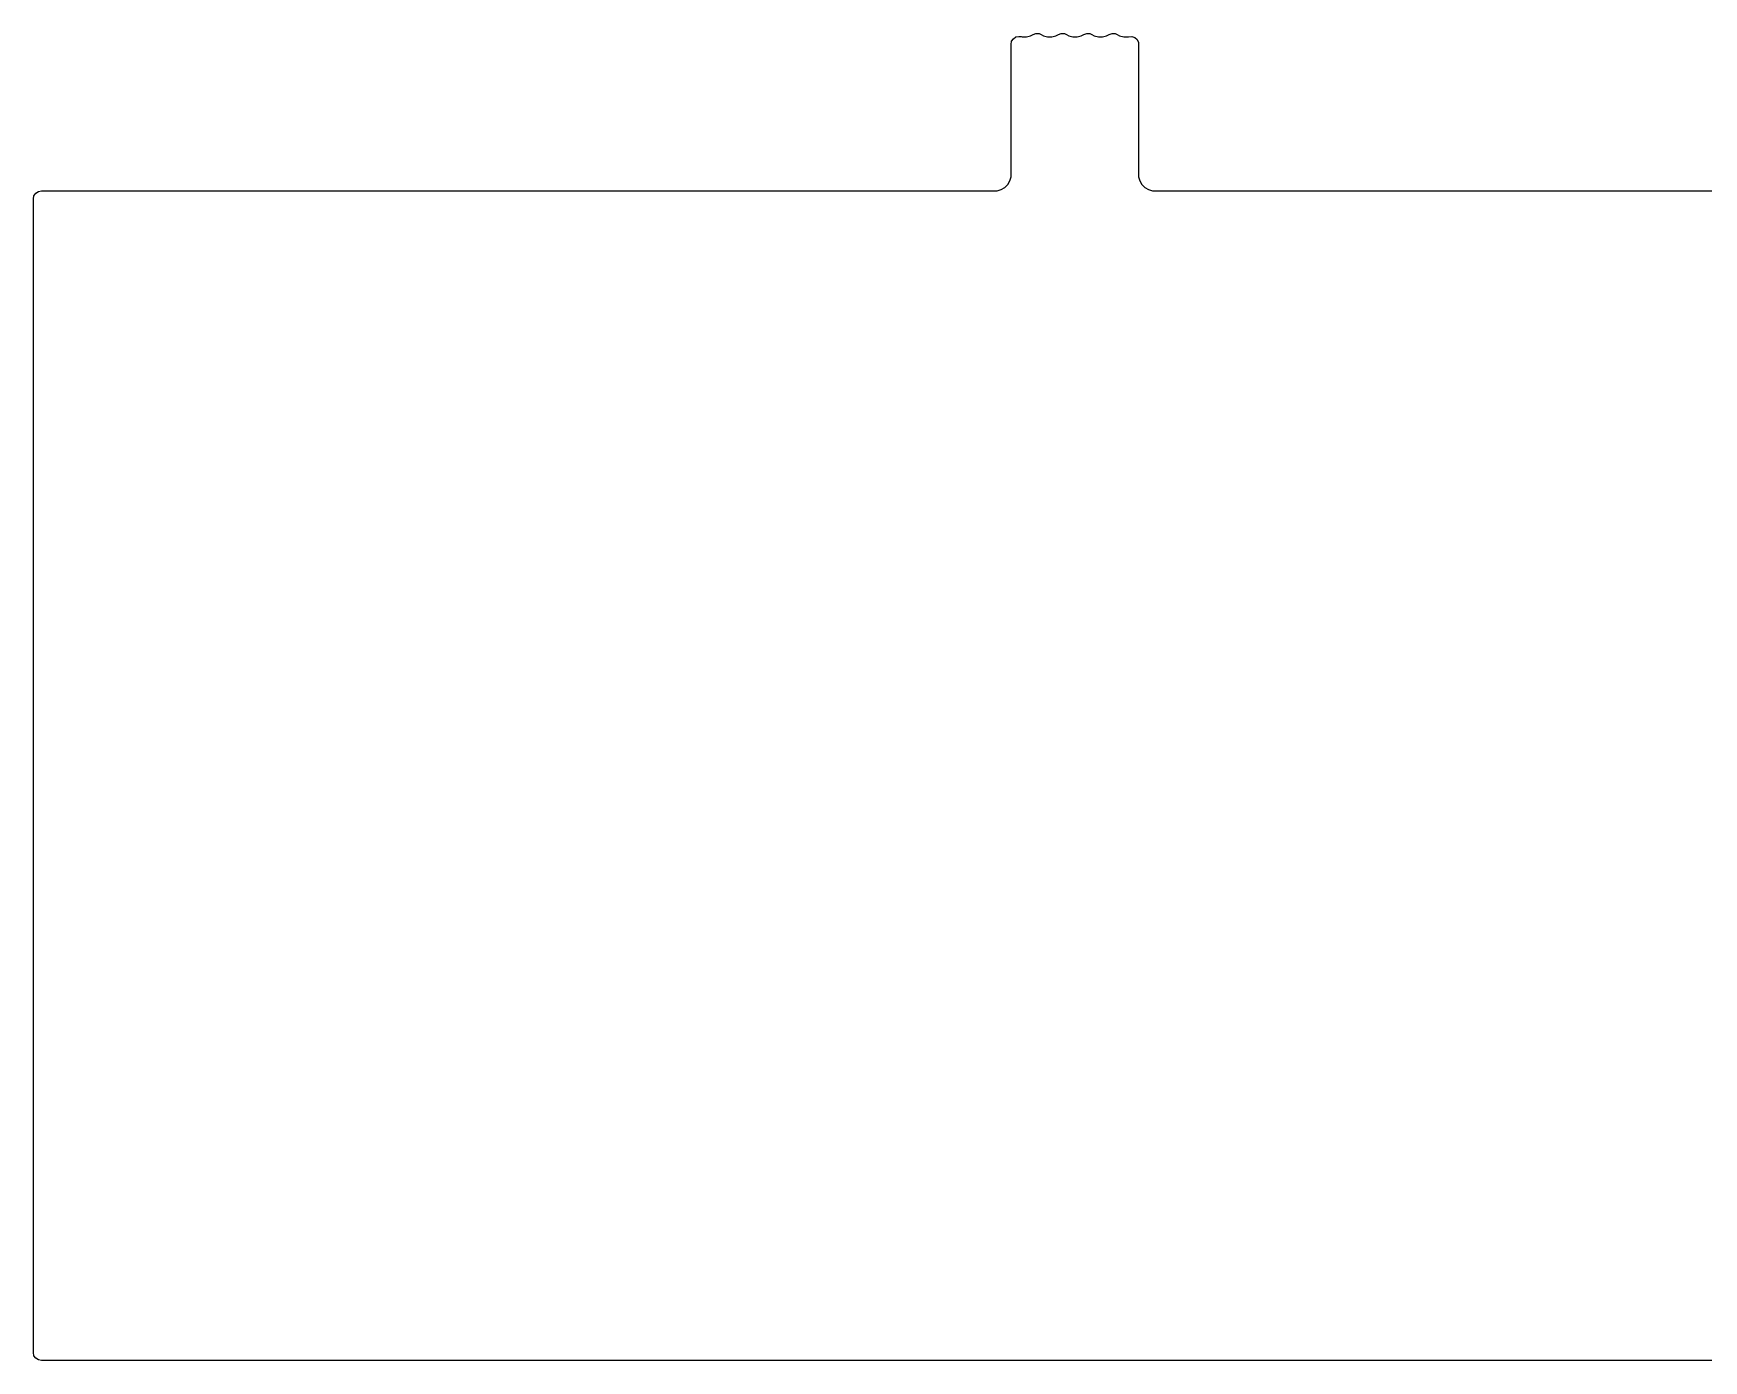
# Model space of a CAD drawing. Header units: inches. Extents: x 2.6 to 14.2, y -7.9 to -3.5.
# Drawn here: x 2.589 to 4.64, y -7.871 to -6.24 of the extents above; entities that cross this region are included whole.
import ezdxf

# ---------------------------------------------------------------- set-up
doc = ezdxf.new("R2010")
doc.units = ezdxf.units.IN
doc.header["$MEASUREMENT"] = 0
doc.layers.add('B.Cu', color=153, linetype='CONTINUOUS', true_color=0x4d7fc4)

msp = doc.modelspace()

# ---------------------------------------------------------------- linework, layer by layer
at = {"layer": 'B.Cu', "linetype": 'CONTINUOUS'}
for p, q in [((3.7896, -6.2538), (3.7903, -6.25)), ((3.7896, -6.4166), (3.7896, -6.2538)), ((3.7903, -6.25), (3.7925, -6.2469)), ((3.7925, -6.2469), (3.7956, -6.2447)), ((3.7956, -6.2447), (3.7994, -6.244)), ((3.7994, -6.244), (3.8019, -6.2443)), ((3.8019, -6.2443), (3.8034, -6.2447)), ((3.8034, -6.2447), (3.8086, -6.2447)), ((3.8086, -6.2447), (3.8136, -6.2434)), ((3.8136, -6.2434), (3.8167, -6.2416)), ((3.8167, -6.2416), (3.8203, -6.2404)), ((3.8203, -6.2404), (3.8241, -6.2406)), ((3.8241, -6.2406), (3.8265, -6.2416)), ((3.8265, -6.2416), (3.8295, -6.2434)), ((3.8295, -6.2434), (3.8295, -6.2434)), ((3.8295, -6.2434), (3.8295, -6.2434)), ((3.8295, -6.2434), (3.8345, -6.2447)), ((3.8345, -6.2447), (3.8397, -6.2447)), ((3.8397, -6.2447), (3.8447, -6.2434)), ((3.8447, -6.2434), (3.8478, -6.2416)), ((3.8478, -6.2416), (3.8514, -6.2404)), ((3.8514, -6.2404), (3.8553, -6.2406)), ((3.8553, -6.2406), (3.8576, -6.2416)), ((3.8576, -6.2416), (3.8607, -6.2434)), ((3.8607, -6.2434), (3.8657, -6.2447)), ((3.8657, -6.2447), (3.8709, -6.2447)), ((3.8709, -6.2447), (3.8759, -6.2434)), ((3.8759, -6.2434), (3.879, -6.2416)), ((3.879, -6.2416), (3.8826, -6.2404)), ((3.8826, -6.2404), (3.8864, -6.2406)), ((3.8864, -6.2406), (3.8888, -6.2416)), ((3.8888, -6.2416), (3.8919, -6.2434)), ((3.8919, -6.2434), (3.8969, -6.2447)), ((3.8969, -6.2447), (3.9021, -6.2447)), ((3.9021, -6.2447), (3.9071, -6.2434)), ((3.9071, -6.2434), (3.9102, -6.2416)), ((3.9102, -6.2416), (3.9138, -6.2404)), ((3.9138, -6.2404), (3.9176, -6.2406)), ((3.9176, -6.2406), (3.92, -6.2416)), ((3.92, -6.2416), (3.923, -6.2434)), ((3.923, -6.2434), (3.923, -6.2434)), ((3.923, -6.2434), (3.923, -6.2434)), ((3.923, -6.2434), (3.928, -6.2447)), ((3.928, -6.2447), (3.9332, -6.2447)), ((3.9332, -6.2447), (3.9341, -6.2445)), ((3.9341, -6.2445), (3.9379, -6.2442)), ((3.9379, -6.2442), (3.9415, -6.2455)), ((3.9415, -6.2455), (3.9444, -6.248)), ((3.9444, -6.248), (3.9461, -6.2514)), ((3.9461, -6.2514), (3.9464, -6.254)), ((3.9464, -6.254), (3.9464, -6.4166)), ((3.7882, -6.4216), (3.7896, -6.4166)), ((3.9464, -6.4166), (3.9477, -6.4216)), ((2.5888, -6.4435), (2.5895, -6.4397)), ((2.5895, -6.4397), (2.5917, -6.4366)), ((2.5917, -6.4366), (2.5949, -6.4344)), ((2.5949, -6.4344), (2.5986, -6.4337)), ((2.5986, -6.4337), (3.7725, -6.4337)), ((3.7725, -6.4337), (3.7775, -6.4323)), ((3.7775, -6.4323), (3.782, -6.4297)), ((3.782, -6.4297), (3.7856, -6.4261)), ((3.7856, -6.4261), (3.7882, -6.4216)), ((3.9477, -6.4216), (3.9477, -6.4216)), ((3.9477, -6.4216), (3.9477, -6.4216)), ((3.9477, -6.4216), (3.9503, -6.4261)), ((3.9503, -6.4261), (3.954, -6.4297)), ((3.954, -6.4297), (3.9585, -6.4323)), ((3.9585, -6.4323), (3.9635, -6.4337)), ((3.9635, -6.4337), (4.9548, -6.4337)), ((2.5888, -7.8608), (2.5888, -6.4435)), ((2.5895, -7.8646), (2.5888, -7.8608)), ((2.5917, -7.8678), (2.5895, -7.8646)), ((2.5949, -7.8699), (2.5917, -7.8678)), ((2.5986, -7.8706), (2.5949, -7.8699)), ((14.1931, -7.8706), (2.5986, -7.8706))]:
    msp.add_line(p, q, dxfattribs=at)

doc.saveas('drawing.dxf')
